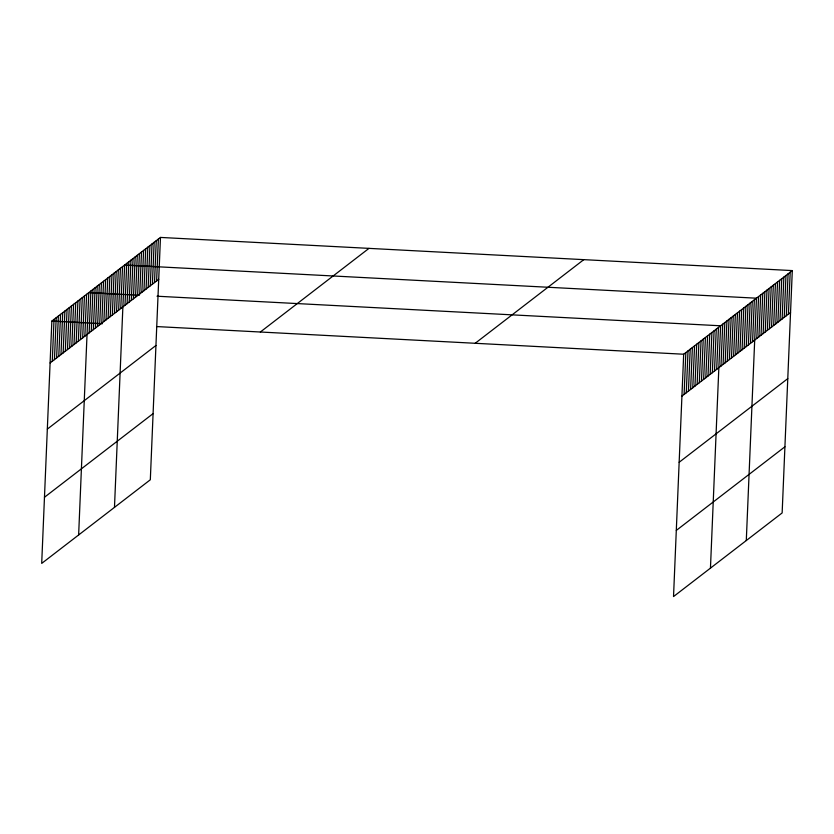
<?xml version="1.0" encoding="UTF-8"?>
<svg xmlns="http://www.w3.org/2000/svg" width="834" height="834" viewBox="0 0 834 834"><rect width="100%" height="100%" fill="white"/><g stroke="black" fill="none" stroke-linecap="round" stroke-linejoin="round"><path stroke-width="1.25" d="M160.472 237.429L51.854 321.069L41.7 563.409L150.318 479.769L160.472 237.429L792.3 270.591L782.146 512.931L673.528 596.571L683.682 354.231L792.3 270.591M52.271 361.289L54.033 319.391M54.45 359.621L56.201 317.723M56.618 357.942L58.37 316.055M58.787 356.274L60.548 314.376M60.965 354.596L62.717 312.708M63.134 352.928L64.896 311.03M65.313 351.25L67.064 309.362M67.481 349.582L69.232 307.683M69.649 347.903L71.411 306.015M71.828 346.235L73.58 304.337M73.997 344.557L75.748 302.669M76.165 342.889L77.927 300.991M78.344 341.221L80.095 299.323M80.512 339.542L82.274 297.655M82.691 337.874L84.442 295.976M84.86 336.196L86.611 294.308M78.636 534.969L88.79 292.63L139.33 295.288M89.144 332.902L90.896 291.003M91.25 331.275L93.001 289.388M93.356 329.659L95.118 287.761M95.462 328.033L97.224 286.135M97.578 326.407L99.329 284.509M99.684 324.78L101.435 282.893M101.79 323.165L103.552 281.267M103.896 321.538L105.657 279.64M106.012 319.912L107.763 278.024M108.118 318.286L109.869 276.398M110.224 316.67L111.985 274.772M112.329 315.043L114.091 273.145M114.446 313.417L116.197 271.53M116.551 311.791L118.303 269.903M118.657 310.175L120.419 268.277M120.763 308.549L122.525 266.651M114.477 507.364L124.631 265.035L756.459 298.197L746.294 540.536M124.985 305.296L126.737 263.408M127.091 303.68L128.853 261.782M129.197 302.054L130.959 260.156M131.313 300.428L133.065 258.54M133.419 298.812L135.171 256.914M135.525 297.185L137.287 255.287M137.631 295.559L139.393 253.661M139.747 293.933L141.499 252.045M141.853 292.317L143.604 250.419M143.959 290.691L145.721 248.793M146.065 289.064L147.827 247.177M148.181 287.438L149.932 245.55M150.287 285.822L152.038 243.924M152.393 284.196L154.154 242.298M154.498 282.57L156.26 240.682M156.615 280.943L158.366 239.056M684.099 394.451L685.85 352.563M686.267 392.783L688.029 350.885M688.446 391.104L690.198 349.217M690.615 389.436L692.366 347.538M692.783 387.768L694.545 345.87M694.962 386.09L696.713 344.202M697.13 384.422L698.892 342.524M699.309 382.743L701.06 340.856M701.477 381.075L703.229 339.177M703.646 379.397L705.408 337.509M705.825 377.729L707.576 335.831M707.993 376.051L709.744 334.163M710.161 374.383L711.923 332.485M712.34 372.704L714.092 330.817M714.509 371.036L716.27 329.138M716.687 369.368L718.439 327.47M710.453 568.131L720.607 325.792L157.021 296.216M720.962 366.063L722.724 324.176M723.068 364.448L724.829 322.549M725.184 362.821L726.935 320.923M727.29 361.195L729.041 319.307M729.396 359.569L731.157 317.681M731.501 357.953L733.263 316.055M733.618 356.327L735.369 314.428M735.724 354.7L737.475 312.813M737.829 353.074L739.591 311.186M739.935 351.458L741.697 309.56M742.051 349.832L743.803 307.934M744.157 348.205L745.909 306.318M746.263 346.579L748.025 304.691M748.379 344.963L750.131 303.065M750.485 343.337L752.237 301.439M752.591 341.711L754.343 299.823M756.813 338.468L758.565 296.57M758.919 336.842L760.671 294.955M761.025 335.216L762.776 293.328M763.131 333.6L764.893 291.702M765.247 331.974L766.999 290.076M767.353 330.347L769.104 288.46M769.459 328.721L771.21 286.833M771.565 327.105L773.326 285.207M773.681 325.479L775.432 283.581M775.787 323.853L777.538 281.965M777.893 322.226L779.644 280.339M779.999 320.61L781.76 278.712M782.115 318.984L783.866 277.086M784.221 317.358L785.972 275.47M786.326 315.732L788.078 273.844M788.432 314.116L790.194 272.218M50.103 362.957L158.721 279.327M47.329 429.103L155.948 345.474M44.473 497.262L153.091 413.622M260.354 332.015L368.982 248.376M475.182 343.285L583.8 259.655M681.92 396.129L790.549 312.489M679.157 462.276L787.776 378.636M676.301 530.424L784.919 446.784M51.854 321.069L102.405 323.717M156.74 326.574L683.682 354.231"/></g></svg>
